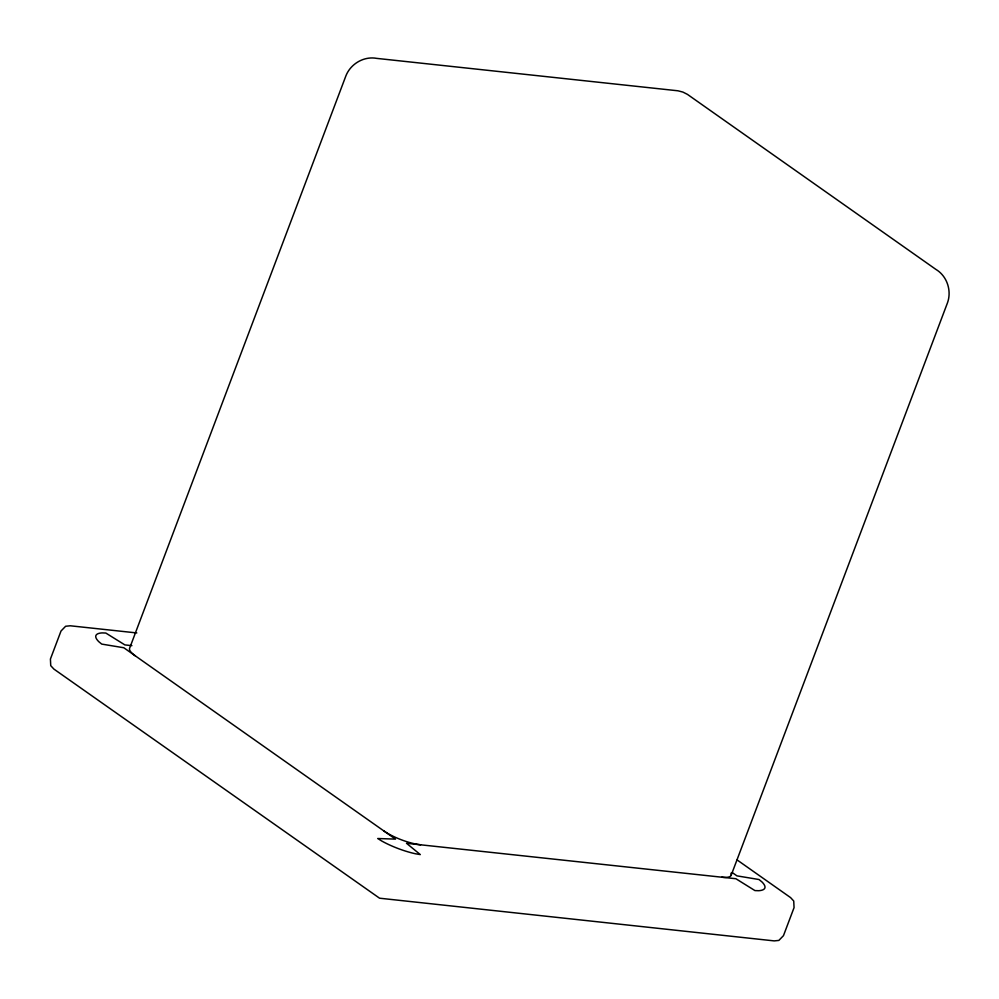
<?xml version="1.0" encoding="UTF-8"?>
<svg xmlns="http://www.w3.org/2000/svg" width="999" height="999" viewBox="0 0 999 999"><rect width="100%" height="100%" fill="white"/><g stroke="black" fill="none" stroke-linecap="round" stroke-linejoin="round"><path stroke-width="1.5" d="M731.156 875.311L947.489 302.822C951.872 290.672 947.052 276.036 935.888 269.393L687.449 94.381L682.879 92.07L677.946 90.797L376.71 58.379C363.936 55.981 350.649 63.799 345.916 75.824L129.595 648.301A27.722 7.18 20.7 0 0 135.427 655.931M136.813 632.941L70.255 625.786L65.622 626.261L61.014 631.018L50.425 659.04L50.737 665.659L53.896 669.08L379.558 898.201L774.225 940.896L778.858 940.421L783.466 935.663L794.055 907.629L793.73 901.023L790.584 897.601L737.162 859.977M131.918 645.654L124.875 644.904L105.807 633.041L102.085 632.904A36.289 9.391 20.7 0 0 98.826 641.72L101.723 644.093L123.814 647.752L395.479 839.123L377.709 838.511L381.718 840.996A36.289 9.391 20.7 0 0 415.659 853.808L420.304 854.582L406.493 843.281L735.876 878.72L754.932 890.584L758.666 890.708A36.289 9.391 20.7 0 0 761.925 881.905L759.028 879.532L736.925 875.861L732.292 872.589M730.918 873.238A27.722 7.18 20.7 0 1 721.802 877.197M420.567 844.792A27.722 7.18 20.7 0 1 383.878 830.943"/></g></svg>
